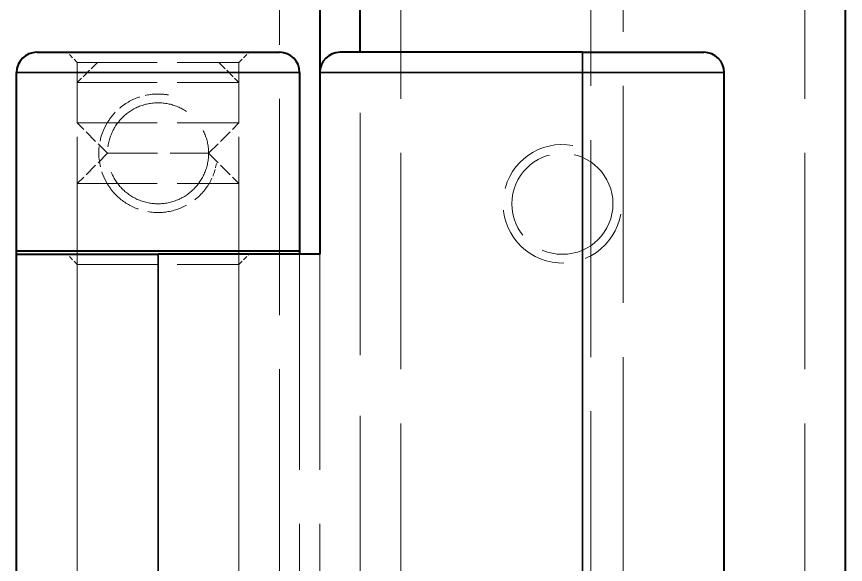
# Model space of a CAD drawing. Header units: millimetres. Extents: x 0 to 2970, y 0 to 2100.
# Drawn here: x 672.75 to 713.75, y 1307.91 to 1335.03 of the extents above; entities that cross this region are included whole.
import ezdxf

# ---------------------------------------------------------------- set-up
doc = ezdxf.new("R2010")
doc.units = ezdxf.units.MM
doc.header["$LTSCALE"] = 5
doc.linetypes.add('DASHED', pattern=[0.2067, 0.1654, -0.0413])
for name, color, linetype, lineweight in [('가려진 것(ISO)', 2, 'DASHED', 18), ('가시적인 것(ISO)', 3, 'Continuous', 40), ('가시적인 좁은 것(ISO)', 3, 'Continuous', 35)]:
    doc.layers.add(name, color=color, linetype=linetype, lineweight=lineweight)

msp = doc.modelspace()

# ---------------------------------------------------------------- linework, layer by layer
at = {"layer": '가려진 것(ISO)', "ltscale": 12.950765}
for p, q in [((685.751, 1411.259), (685.751, 715.259)), ((691.751, 715.259), (691.751, 1411.259)), ((711.751, 715.259), (711.751, 1411.259))]:
    msp.add_line(p, q, dxfattribs=at)
at = {"layer": '가려진 것(ISO)', "ltscale": 12.981777}
for p, q in [((701.151, 741.259), (701.151, 1385.259)), ((702.751, 1385.259), (702.751, 741.259))]:
    msp.add_line(p, q, dxfattribs=at)
at = {"layer": '가려진 것(ISO)', "ltscale": 0.269265}
for p, q in [((675.751, 1332.759), (675.251, 1333.259)), ((683.751, 1332.759), (684.251, 1333.259)), ((675.751, 1322.759), (675.251, 1323.259)), ((683.751, 1322.759), (684.251, 1323.259))]:
    msp.add_line(p, q, dxfattribs=at)
at = {"layer": '가려진 것(ISO)', "ltscale": 14.513788}
msp.add_line((689.751, 1273.259), (689.751, 1333.259), dxfattribs=at)
at = {"layer": '가려진 것(ISO)', "ltscale": 4.786925}
for p, q in [((675.751, 1332.759), (683.751, 1332.759)), ((675.751, 1331.759), (683.751, 1331.759)), ((675.751, 1329.759), (683.751, 1329.759)), ((675.751, 1326.759), (683.751, 1326.759)), ((675.751, 1322.759), (683.751, 1322.759))]:
    msp.add_line(p, q, dxfattribs=at)
at = {"layer": '가려진 것(ISO)', "ltscale": 3.561683}
for p, q in [((675.751, 1332.759), (675.751, 1323.409)), ((683.751, 1332.759), (683.751, 1323.409))]:
    msp.add_line(p, q, dxfattribs=at)
at = {"layer": '가려진 것(ISO)', "ltscale": 0.53863}
for p, q in [((676.751, 1332.759), (675.751, 1331.759)), ((682.751, 1332.759), (683.751, 1331.759))]:
    msp.add_line(p, q, dxfattribs=at)
at = {"layer": '가려진 것(ISO)', "ltscale": 0.761779}
for p, q in [((675.751, 1331.759), (675.751, 1329.759)), ((683.751, 1331.759), (683.751, 1329.759))]:
    msp.add_line(p, q, dxfattribs=at)
at = {"layer": '가려진 것(ISO)', "ltscale": 0.807994}
for p, q in [((677.251, 1328.259), (675.751, 1329.759)), ((682.251, 1328.259), (683.751, 1329.759)), ((677.251, 1328.259), (675.751, 1326.759)), ((682.251, 1328.259), (683.751, 1326.759))]:
    msp.add_line(p, q, dxfattribs=at)
at = {"layer": '가려진 것(ISO)', "ltscale": 2.991791}
msp.add_line((677.251, 1328.259), (682.251, 1328.259), dxfattribs=at)
at = {"layer": '가려진 것(ISO)', "ltscale": 12.578616}
for p, q in [((675.751, 1326.759), (675.751, 1274.759)), ((683.751, 1326.759), (683.751, 1274.759)), ((675.751, 1322.759), (675.751, 1283.759)), ((683.751, 1322.759), (683.751, 1283.759))]:
    msp.add_line(p, q, dxfattribs=at)
at = {"layer": '가려진 것(ISO)', "ltscale": 12.901145}
for p, q in [((686.751, 1323.259), (686.751, 1283.259)), ((687.751, 1323.259), (687.751, 1283.259))]:
    msp.add_line(p, q, dxfattribs=at)
at = {"layer": '가려진 것(ISO)', "ltscale": 5.983681}
msp.add_circle((699.751, 1325.759), 2.5, dxfattribs=at)
at = {"layer": '가려진 것(ISO)', "ltscale": 1.229587}
msp.add_arc((679.751, 1328.259), 2.933, 148.4703, 211.5297, dxfattribs=at)
at = {"layer": '가려진 것(ISO)', "ltscale": 5.265029}
msp.add_arc((699.751, 1325.759), 2.933, 80, 350, dxfattribs=at)
at = {"layer": '가려진 것(ISO)', "ltscale": 0.419739}
msp.add_arc((679.751, 1328.259), 2.933, 328.4703, 350, dxfattribs=at)
at = {"layer": '가려진 것(ISO)', "ltscale": 1.392994}
msp.add_open_spline([(680.26, 1331.147), (680.09, 1331.177), (679.919, 1331.192), (679.366, 1331.192), (678.966, 1331.112), (678.246, 1330.807), (677.927, 1330.583), (677.519, 1330.175), (677.374, 1329.993), (677.251, 1329.793)], degree=3, knots=[1.3475133, 1.3475133, 1.3475133, 1.3475133, 1.3979969, 1.3979969, 1.5134107, 1.5134107, 1.6288245, 1.6288245, 1.7015822, 1.7015822, 1.7015822, 1.7015822], dxfattribs=at)
at = {"layer": '가려진 것(ISO)', "ltscale": 6.162827}
msp.add_open_spline([(679.751, 1325.759), (679.427, 1325.759), (679.088, 1325.825), (678.474, 1326.084), (678.199, 1326.275), (677.765, 1326.709), (677.575, 1326.983), (677.318, 1327.595), (677.251, 1327.933), (677.251, 1328.259), (677.251, 1328.585), (677.318, 1328.923), (677.575, 1329.534), (677.765, 1329.809), (678.199, 1330.243), (678.474, 1330.434), (679.088, 1330.692), (679.427, 1330.759), (680.074, 1330.759), (680.413, 1330.692), (681.027, 1330.434), (681.302, 1330.243), (681.736, 1329.809), (681.926, 1329.534), (682.183, 1328.923), (682.251, 1328.585), (682.251, 1327.933), (682.183, 1327.595), (681.926, 1326.983), (681.736, 1326.709), (681.302, 1326.275), (681.027, 1326.084), (680.413, 1325.825), (680.074, 1325.759), (679.751, 1325.759)], degree=3, knots=[1.169727, 1.169727, 1.169727, 1.169727, 1.266818, 1.266818, 1.363909, 1.363909, 1.461773, 1.461773, 1.559636, 1.559636, 1.559636, 1.6575, 1.6575, 1.755364, 1.755364, 1.852455, 1.852455, 1.949546, 1.949546, 2.046636, 2.046636, 2.143727, 2.143727, 2.241591, 2.241591, 2.339455, 2.339455, 2.437319, 2.437319, 2.535183, 2.535183, 2.632273, 2.632273, 2.729364, 2.729364, 2.729364, 2.729364], dxfattribs=at)
at = {"layer": '가려진 것(ISO)', "ltscale": 2.395037}
msp.add_open_spline([(677.251, 1326.725), (677.374, 1326.525), (677.519, 1326.342), (677.927, 1325.935), (678.246, 1325.711), (678.966, 1325.406), (679.366, 1325.326), (680.135, 1325.326), (680.536, 1325.406), (681.255, 1325.711), (681.575, 1325.935), (681.982, 1326.342), (682.128, 1326.525), (682.251, 1326.725)], degree=3, knots=[0.1624137, 0.1624137, 0.1624137, 0.1624137, 0.2351715, 0.2351715, 0.3505852, 0.3505852, 0.465999, 0.465999, 0.5814127, 0.5814127, 0.6968265, 0.6968265, 0.7695843, 0.7695843, 0.7695843, 0.7695843], dxfattribs=at)
at = {"layer": '가시적인 것(ISO)'}
for p, q in [((687.751, 1413.259), (687.751, 1332.259)), ((689.751, 1333.259), (689.751, 1413.259)), ((713.751, 713.259), (713.751, 1413.259)), ((700.751, 1333.259), (688.751, 1333.259)), ((700.751, 1333.259), (706.751, 1333.259)), ((672.751, 1323.409), (672.751, 1332.259)), ((686.751, 1332.259), (686.751, 1323.409)), ((687.751, 1332.259), (687.751, 1323.259)), ((707.751, 1274.259), (707.751, 1332.259)), ((686.751, 1323.409), (672.751, 1323.409)), ((672.751, 1323.259), (672.751, 1323.409)), ((672.751, 1323.259), (679.751, 1323.259)), ((672.751, 1283.259), (672.751, 1323.259)), ((687.751, 1323.259), (679.751, 1323.259)), ((686.751, 1323.409), (686.751, 1323.259))]:
    msp.add_line(p, q, dxfattribs=at)
for centre, start, end in [((673.751, 1332.259), 90, 180), ((685.751, 1332.259), 0, 90), ((688.751, 1332.259), 90, 180), ((706.751, 1332.259), 0, 90)]:
    msp.add_arc(centre, 1, start, end, dxfattribs=at)
for points, knots in [([(673.751, 1333.259), (673.762, 1333.259), (673.78, 1333.259), (673.839, 1333.259), (673.843, 1333.259), (673.846, 1333.259), (673.851, 1333.259), (673.913, 1333.259), (674.002, 1333.259), (674.12, 1333.259), (674.137, 1333.259), (674.153, 1333.259), (674.172, 1333.259), (674.284, 1333.259), (674.416, 1333.259), (674.569, 1333.259), (674.62, 1333.259), (674.672, 1333.259), (674.729, 1333.259), (674.955, 1333.259), (675.215, 1333.259), (675.508, 1333.259), (675.764, 1333.259), (676.041, 1333.259), (676.338, 1333.259), (676.381, 1333.259), (676.425, 1333.259), (676.467, 1333.259), (676.764, 1333.259), (677.075, 1333.259), (677.401, 1333.259), (677.448, 1333.259), (677.497, 1333.259), (677.542, 1333.259), (677.881, 1333.259), (678.229, 1333.259), (678.587, 1333.259), (678.611, 1333.259), (678.636, 1333.259), (678.659, 1333.259), (679.019, 1333.259), (679.384, 1333.259), (679.751, 1333.259)], [0, 0, 0, 0, 0.0585938, 0.0585938, 0.0585938, 0.0625, 0.0625, 0.0625, 0.1171875, 0.1171875, 0.1171875, 0.125, 0.125, 0.125, 0.171875, 0.171875, 0.171875, 0.1875, 0.1875, 0.1875, 0.25, 0.25, 0.25, 0.3046875, 0.3046875, 0.3046875, 0.3125, 0.3125, 0.3125, 0.3671875, 0.3671875, 0.3671875, 0.375, 0.375, 0.375, 0.4335938, 0.4335938, 0.4335938, 0.4375, 0.4375, 0.4375, 0.5, 0.5, 0.5, 0.5]), ([(679.751, 1333.259), (680.094, 1333.259), (680.436, 1333.259), (680.775, 1333.259), (680.797, 1333.259), (680.818, 1333.259), (680.842, 1333.259), (681.177, 1333.259), (681.504, 1333.259), (681.823, 1333.259), (681.868, 1333.259), (681.912, 1333.259), (681.959, 1333.259), (682.242, 1333.259), (682.514, 1333.259), (682.776, 1333.259), (682.863, 1333.259), (682.947, 1333.259), (683.034, 1333.259), (683.38, 1333.259), (683.701, 1333.259), (683.993, 1333.259), (684.249, 1333.259), (684.48, 1333.259), (684.686, 1333.259), (684.715, 1333.259), (684.745, 1333.259), (684.773, 1333.259), (684.967, 1333.259), (685.133, 1333.259), (685.272, 1333.259), (685.291, 1333.259), (685.311, 1333.259), (685.329, 1333.259), (685.464, 1333.259), (685.566, 1333.259), (685.637, 1333.259), (685.641, 1333.259), (685.646, 1333.259), (685.65, 1333.259), (685.717, 1333.259), (685.737, 1333.259), (685.751, 1333.259)], [0.5, 0.5, 0.5, 0.5, 0.5585937, 0.5585937, 0.5585937, 0.5625, 0.5625, 0.5625, 0.6171875, 0.6171875, 0.6171875, 0.625, 0.625, 0.625, 0.671875, 0.671875, 0.671875, 0.6875, 0.6875, 0.6875, 0.75, 0.75, 0.75, 0.8046875, 0.8046875, 0.8046875, 0.8125, 0.8125, 0.8125, 0.8671875, 0.8671875, 0.8671875, 0.875, 0.875, 0.875, 0.9335938, 0.9335938, 0.9335938, 0.9375, 0.9375, 0.9375, 1, 1, 1, 1])]:
    msp.add_open_spline(points, degree=3, knots=knots, dxfattribs=at)
at = {"layer": '가시적인 좁은 것(ISO)'}
for p, q in [((700.751, 1333.259), (700.751, 1332.259)), ((672.751, 1332.259), (686.751, 1332.259)), ((700.751, 1332.259), (687.751, 1332.259)), ((700.751, 1332.259), (707.751, 1332.259)), ((700.751, 1274.259), (700.751, 1332.259)), ((679.751, 1323.259), (679.751, 1283.259))]:
    msp.add_line(p, q, dxfattribs=at)

doc.saveas('drawing.dxf')
